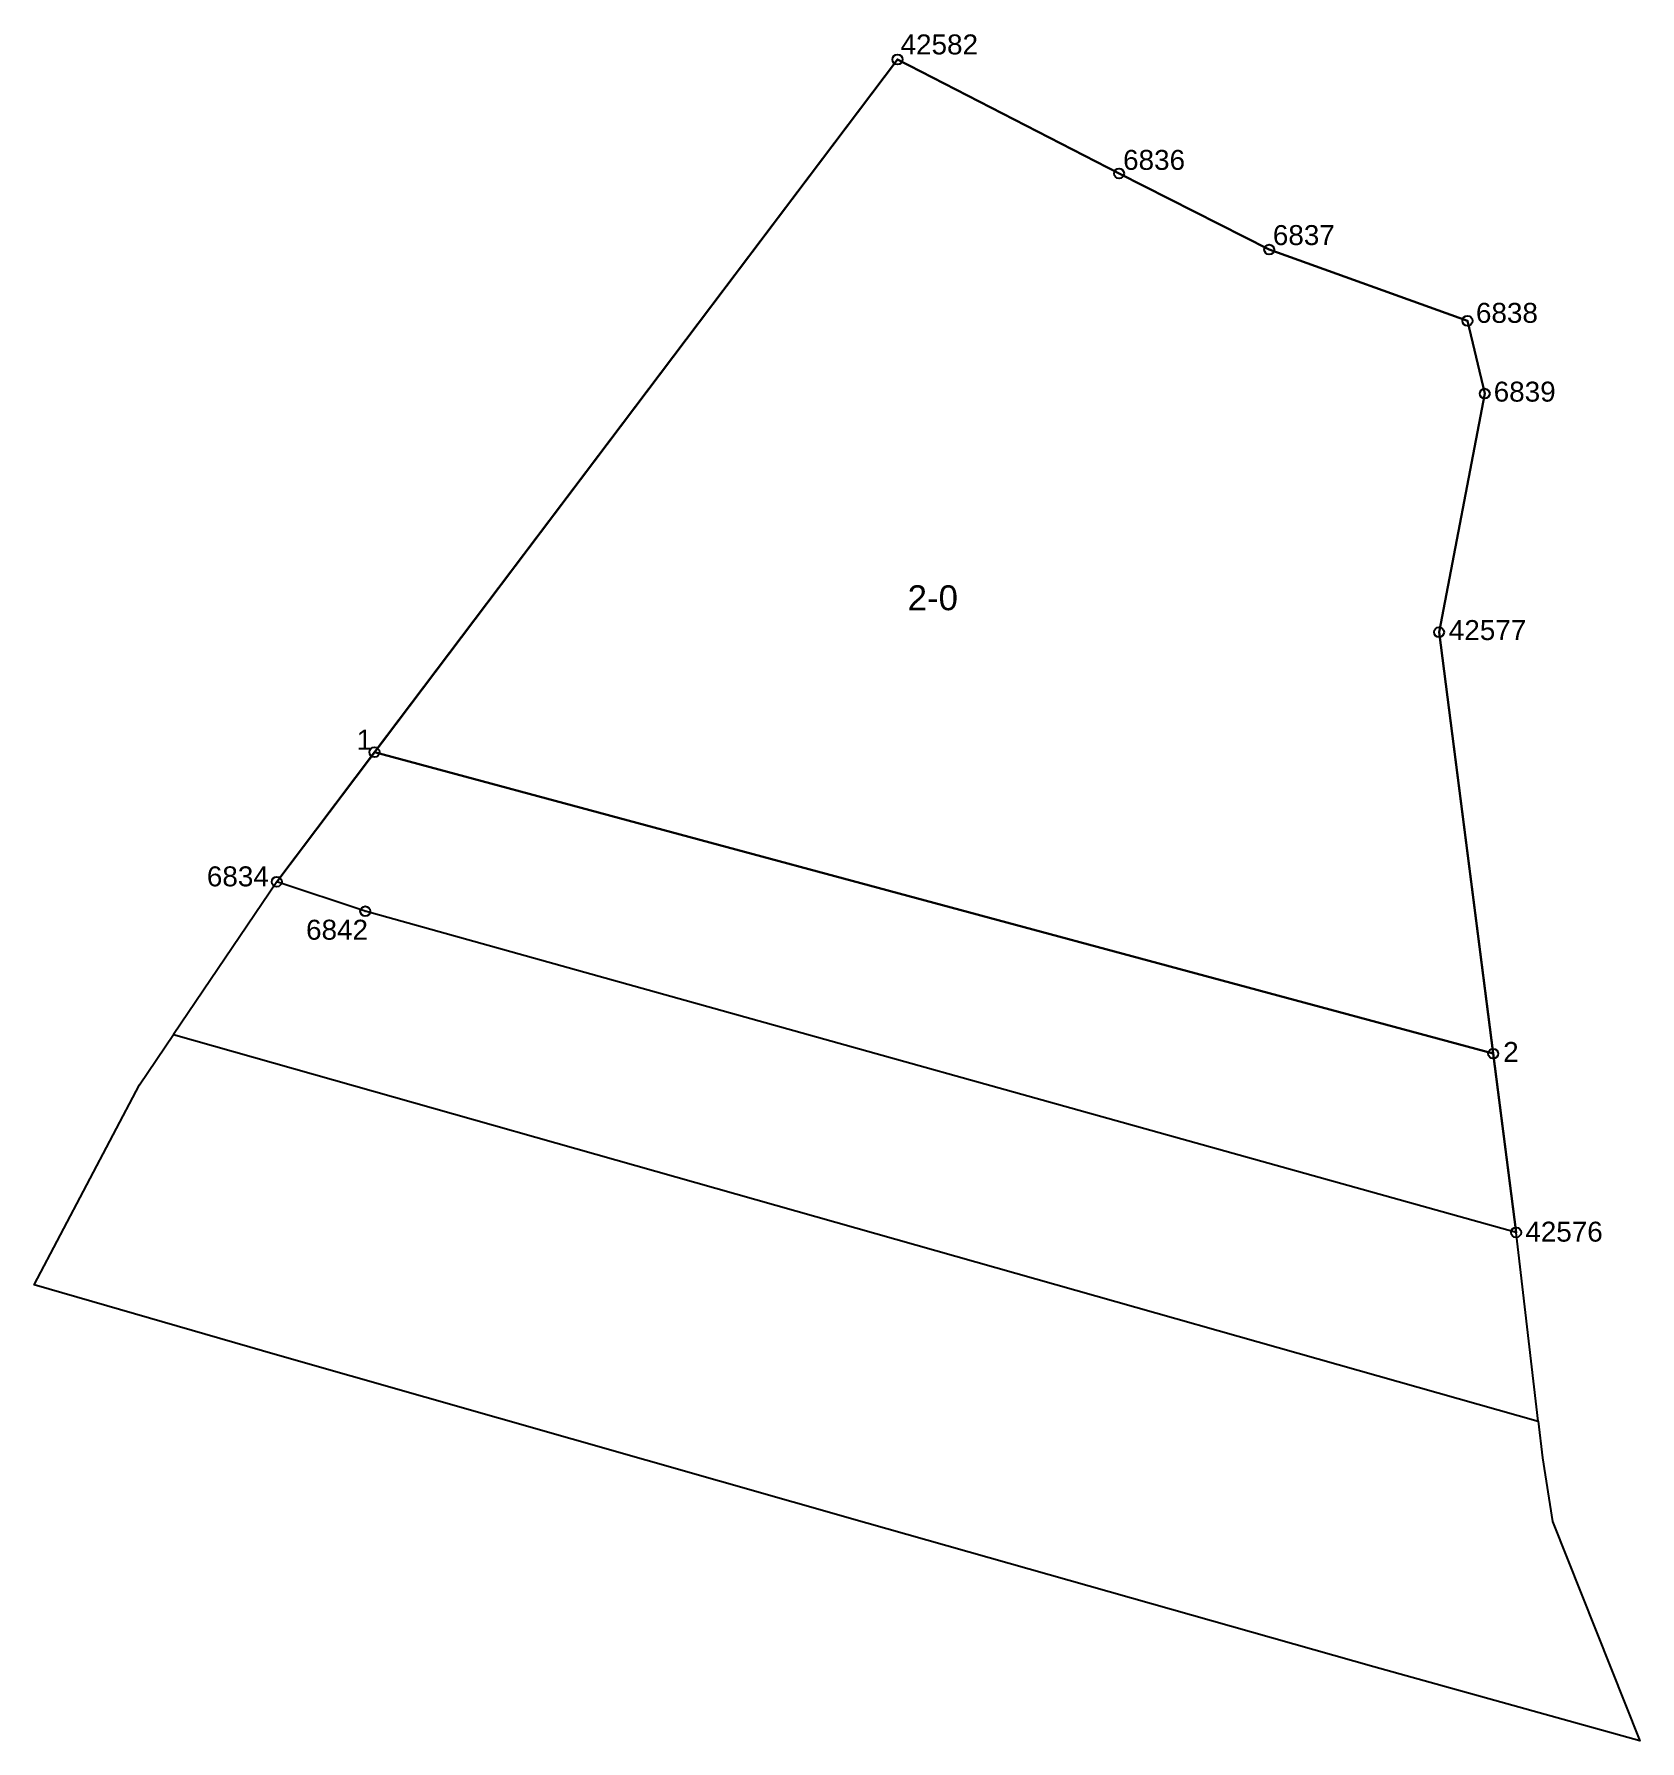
# Model space of a CAD drawing. Header units: feet. Extents: x 7511562 to 7511723, y 4691055 to 4691226.
import ezdxf

# ---------------------------------------------------------------- set-up
doc = ezdxf.new("R2010")
doc.units = ezdxf.units.FT
doc.header["$MEASUREMENT"] = 0
doc.header["$PDMODE"] = 32
doc.header["$PDSIZE"] = 1
for name, color, linetype in [('Gjendja faktike', 1, 'CONTINUOUS'), ('Nr e Pikave Gjeodezike te Parceles Baze', 7, 'CONTINUOUS'), ('Nr Parceles Baze', 7, 'CONTINUOUS'), ('Parcela Baze', 7, 'CONTINUOUS'), ('Pikat', 7, 'CONTINUOUS')]:
    doc.layers.add(name, color=color, linetype=linetype)
doc.styles.get("Standard").update_dxf_attribs({"font": 'arial.ttf'})

msp = doc.modelspace()

# ---------------------------------------------------------------- linework, layer by layer
at = {"layer": 'Gjendja faktike', "color": 1, "flags": 128}
msp.add_lwpolyline([(7511705.41, 4691197.53), (7511685.53, 4691204.67), (7511670.46, 4691212.31), (7511648.24, 4691223.74), (7511595.78, 4691154.27), (7511707.99, 4691124.04), (7511702.56, 4691166.3), (7511707.14, 4691190.23)], close=True, dxfattribs=at)
for points in [[(7511595.78, 4691154.27), (7511585.98, 4691141.28), (7511575.61, 4691125.96), (7511712.5, 4691087.19), (7511710.29, 4691106.11), (7511707.99, 4691124.04), (7511595.78, 4691154.27)], [(7511575.61, 4691125.96), (7511712.5, 4691087.19), (7511712.93, 4691083.51), (7511713.94, 4691077.12), (7511722.7, 4691055.12), (7511696.01, 4691062.54), (7511645.16, 4691076.97), (7511586.07, 4691093.79), (7511561.64, 4691100.85), (7511572.21, 4691120.93), (7511575.61, 4691125.96)]]:
    msp.add_lwpolyline(points, dxfattribs=at)
at = {"layer": 'Gjendja faktike', "linetype": 'Continuous'}
for p in [(7511595.78, 4691154.27), (7511707.99, 4691124.04)]:
    msp.add_point(p, dxfattribs=at)
at = {"layer": 'Parcela Baze'}
msp.add_lwpolyline([(7511585.98, 4691141.28), (7511648.24, 4691223.74), (7511670.46, 4691212.31), (7511685.53, 4691204.67), (7511705.41, 4691197.53), (7511707.14, 4691190.23), (7511702.56, 4691166.3), (7511710.29, 4691106.11), (7511594.86, 4691138.32), (7511585.98, 4691141.28)], dxfattribs=at)
at = {"layer": 'Pikat'}
for p in [(7511648.24, 4691223.74), (7511670.46, 4691212.31), (7511685.53, 4691204.67), (7511705.41, 4691197.53), (7511707.14, 4691190.23), (7511702.56, 4691166.3), (7511585.98, 4691141.28), (7511594.86, 4691138.32), (7511710.29, 4691106.11)]:
    msp.add_point(p, dxfattribs=at)

# ---------------------------------------------------------------- texts
at = {"layer": 'Gjendja faktike', "linetype": 'Continuous', "char_height": 2, "attachment_point": 1}
for s, insert in [('1', (7511593.99, 4691156.52)), ('2', (7511708.99, 4691125.21))]:
    msp.add_mtext_dynamic_manual_height_columns(s, width=1.8382, gutter_width=5, heights=[0], dxfattribs=dict(at, insert=insert))
at = {"layer": 'Nr e Pikave Gjeodezike te Parceles Baze'}
for s, p in [('42582', (7511648.55, 4691224.25)), ('6836', (7511670.87, 4691212.67)), ('6837', (7511685.89, 4691205.13)), ('6838', (7511706.26, 4691197.33)), ('6839', (7511708.04, 4691189.43)), ('42577', (7511703.54, 4691165.52)), ('6834', (7511578.97, 4691140.82)), ('6842', (7511588.92, 4691135.47)), ('42576', (7511711.21, 4691105.19))]:
    msp.add_text(s, height=2, dxfattribs=at).set_placement(p)
at = {"layer": 'Nr Parceles Baze'}
msp.add_text('2-0', height=2.5, dxfattribs=at).set_placement((7511649.26, 4691168.51))

doc.saveas('drawing.dxf')
